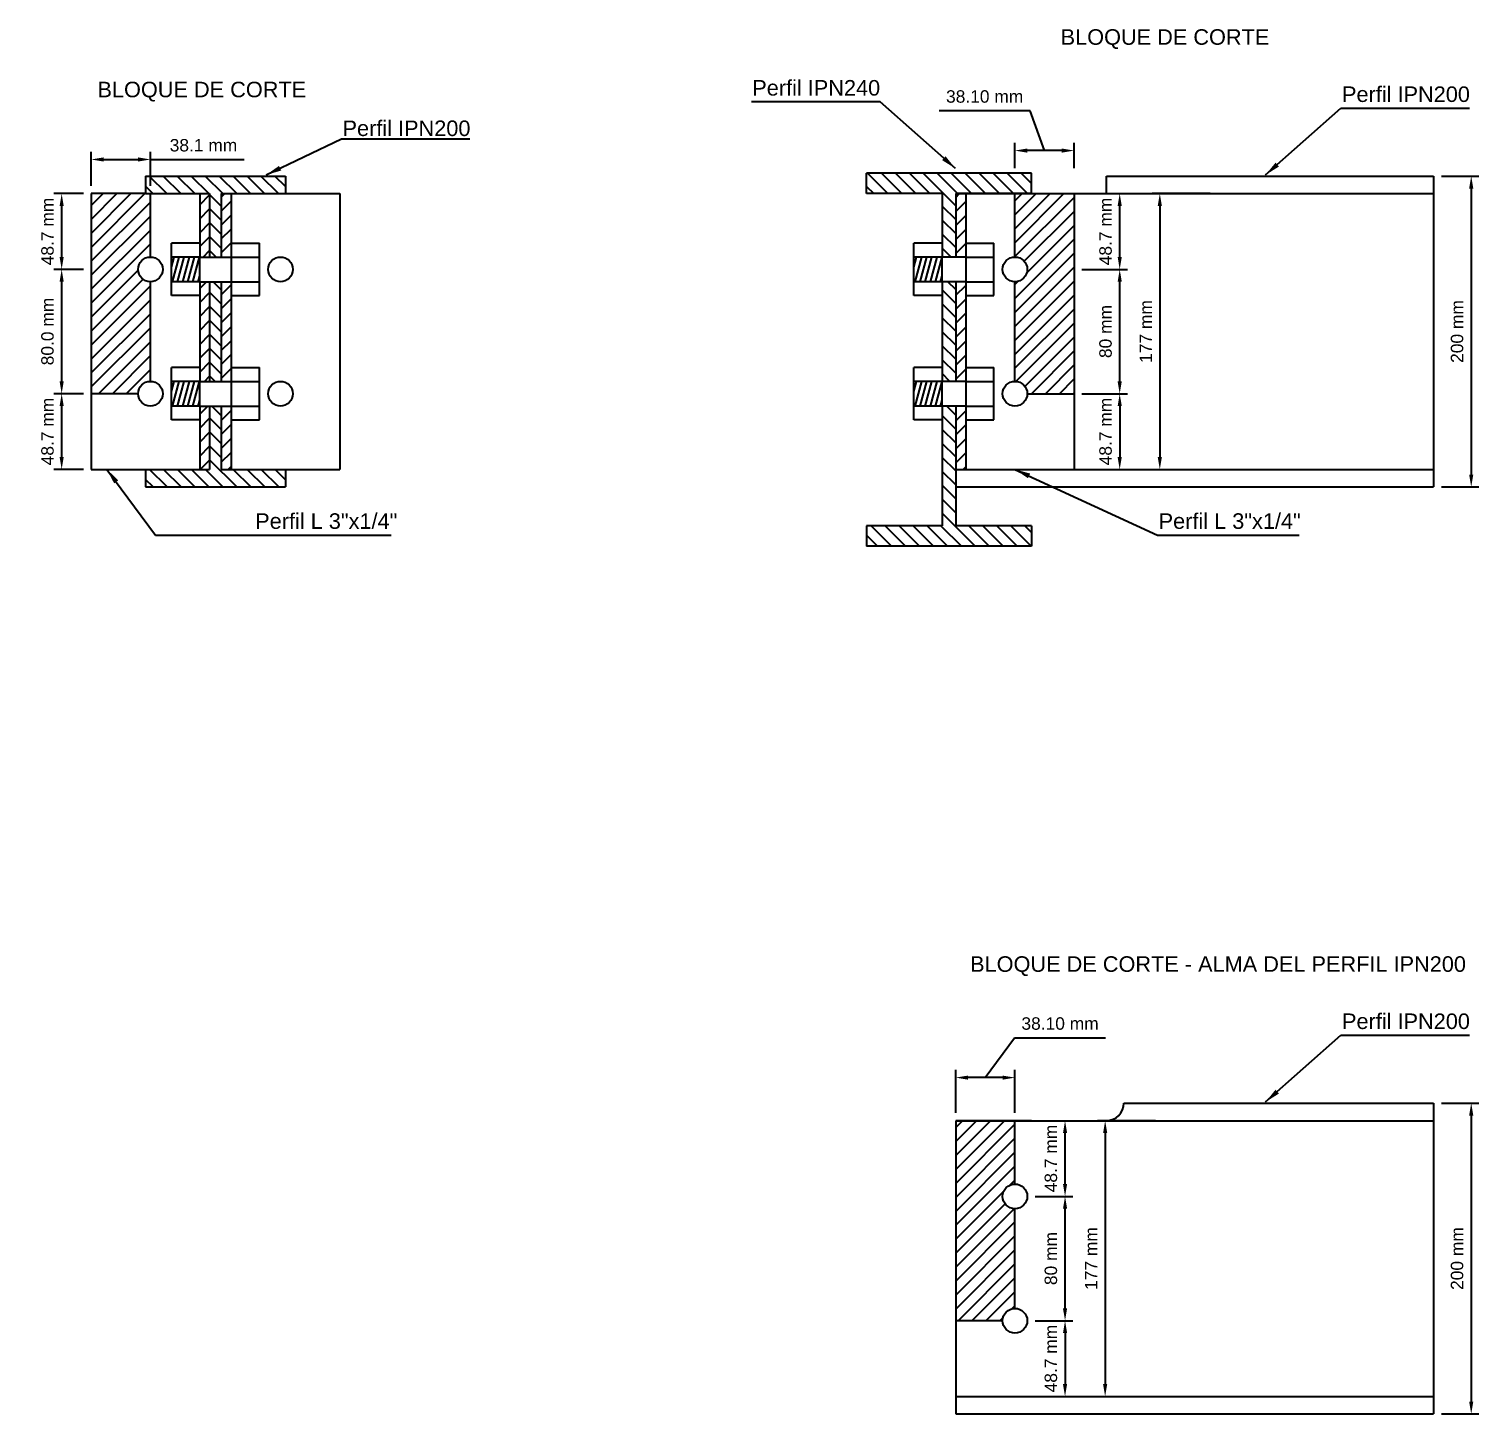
# Model space of a CAD drawing. Extents: x 274.46 to 279, y 47.62 to 49.07.
# Drawn here: x 278.063 to 278.995, y 47.96 to 48.851 of the extents above; entities that cross this region are included whole.
import ezdxf

# ---------------------------------------------------------------- set-up
doc = ezdxf.new("R2010")
doc.units = 0
doc.layers.get('0').update_dxf_attribs({"linetype": 'CONTINUOUS'})
doc.layers.get('Defpoints').update_dxf_attribs({"linetype": 'CONTINUOUS'})
doc.layers.add('Cotas', color=250, linetype='CONTINUOUS')
doc.styles.get("Standard").update_dxf_attribs({"font": 'arial.ttf', "height": 0.008})
doc.dimstyles.get("Standard").update_dxf_attribs({"dimtxt": 0.18, "dimasz": 0.008, "dimexe": 0.005, "dimexo": 0.005, "dimgap": 0.005, "dimtad": 0, "dimzin": 0, "dimdsep": 46, "dimtxsty": 'Standard', "dimcen": 0.008, "dimadec": 0, "dimazin": 0, "dimtfac": 1, "dimtofl": 0, "dimtmove": 0, "dimatfit": 3, "dimfxl": 0, "dimtolj": 1, "dimtzin": 0, "dimarcsym": 0})
pattern_1 = [(45, (0.653056, 0), (-0.00449012806, 0.00449012806), [])]
pattern_2 = [(135, (0.653056, 0), (-0.00449012806, -0.00449012806), [])]
pattern_3 = [(135, (1.880225, 0), (-0.00449012806, -0.00449012806), [])]
pattern_4 = [(45, (1.880225, 0), (-0.00449012806, 0.00449012806), [])]

# ---------------------------------------------------------------- blocks, each defined once
blk = doc.blocks.new('*D43')
at = {"layer": 'Cotas', "color": 0, "lineweight": -2}
for p, q in [((278.0976, 48.61679), (278.0786, 48.61679)), ((278.0836, 48.57609), (278.0836, 48.60879)), ((278.0976, 48.56809), (278.0786, 48.56809))]:
    blk.add_line(p, q, dxfattribs=at)
at = {"layer": 'Cotas', "color": 0}
for points in [[(278.08226, 48.60879), (278.08493, 48.60879), (278.0836, 48.61679)], [(278.08226, 48.57609), (278.08493, 48.57609), (278.0836, 48.56809)]]:
    blk.add_solid(points, dxfattribs=at)
at = {"layer": 'Defpoints', "color": 0}
for p in [(278.0836, 48.61679), (278.1026, 48.61679), (278.1026, 48.56809)]:
    blk.add_point(p, dxfattribs=at)
at = {"layer": 'Cotas', "color": 0, "insert": (278.07451, 48.59244), "char_height": 0.008, "attachment_point": 5, "rotation": 90}
blk.add_mtext('\\A1;48.7 mm', dxfattribs=at)
blk = doc.blocks.new('*D44')
at = {"layer": 'Cotas', "color": 0, "lineweight": -2}
for p, q in [((278.0976, 48.69679), (278.0786, 48.69679)), ((278.0836, 48.62479), (278.0836, 48.68879)), ((278.0976, 48.61679), (278.0786, 48.61679))]:
    blk.add_line(p, q, dxfattribs=at)
at = {"layer": 'Cotas', "color": 0}
for points in [[(278.08226, 48.68879), (278.08493, 48.68879), (278.0836, 48.69679)], [(278.08226, 48.62479), (278.08493, 48.62479), (278.0836, 48.61679)]]:
    blk.add_solid(points, dxfattribs=at)
at = {"layer": 'Defpoints', "color": 0}
for p in [(278.0836, 48.69679), (278.1026, 48.69679), (278.1026, 48.61679)]:
    blk.add_point(p, dxfattribs=at)
at = {"layer": 'Cotas', "color": 0, "insert": (278.07451, 48.65679), "char_height": 0.008, "attachment_point": 5, "rotation": 90}
blk.add_mtext('\\A1;80.0 mm', dxfattribs=at)
blk = doc.blocks.new('*D45')
at = {"layer": 'Cotas', "color": 0, "lineweight": -2}
for p, q in [((278.0976, 48.74549), (278.0786, 48.74549)), ((278.0836, 48.70479), (278.0836, 48.73749)), ((278.0976, 48.69679), (278.0786, 48.69679))]:
    blk.add_line(p, q, dxfattribs=at)
at = {"layer": 'Cotas', "color": 0}
for points in [[(278.08226, 48.73749), (278.08493, 48.73749), (278.0836, 48.74549)], [(278.08226, 48.70479), (278.08493, 48.70479), (278.0836, 48.69679)]]:
    blk.add_solid(points, dxfattribs=at)
at = {"layer": 'Defpoints', "color": 0}
for p in [(278.0836, 48.74549), (278.1026, 48.74549), (278.1026, 48.69679)]:
    blk.add_point(p, dxfattribs=at)
at = {"layer": 'Cotas', "color": 0, "insert": (278.07451, 48.72114), "char_height": 0.008, "attachment_point": 5, "rotation": 90}
blk.add_mtext('\\A1;48.7 mm', dxfattribs=at)
blk = doc.blocks.new('*D46')
at = {"layer": 'Cotas', "color": 0, "lineweight": -2}
for p, q in [((278.1026, 48.75049), (278.1026, 48.77248)), ((278.1106, 48.76748), (278.1327, 48.76748)), ((278.1407, 48.75049), (278.1407, 48.77248)), ((278.1407, 48.76748), (278.20099, 48.76748))]:
    blk.add_line(p, q, dxfattribs=at)
at = {"layer": 'Cotas', "color": 0}
for points in [[(278.1106, 48.76881), (278.1106, 48.76614), (278.1026, 48.76748)], [(278.1327, 48.76881), (278.1327, 48.76614), (278.1407, 48.76748)]]:
    blk.add_solid(points, dxfattribs=at)
at = {"layer": 'Defpoints', "color": 0}
for p in [(278.1407, 48.76748), (278.1026, 48.74549), (278.1407, 48.74549)]:
    blk.add_point(p, dxfattribs=at)
at = {"layer": 'Cotas', "color": 0, "insert": (278.17484, 48.77657), "char_height": 0.008, "attachment_point": 5}
blk.add_mtext('\\A1;38.1 mm', dxfattribs=at)
blk = doc.blocks.new('*D47')
at = {"layer": 'Cotas', "color": 0, "lineweight": -2}
for p, q in [((278.70669, 48.79886), (278.64819, 48.79886)), ((278.71597, 48.77319), (278.70669, 48.79886)), ((278.69692, 48.76179), (278.69692, 48.77819)), ((278.72702, 48.77319), (278.70492, 48.77319)), ((278.73502, 48.76179), (278.73502, 48.77819))]:
    blk.add_line(p, q, dxfattribs=at)
at = {"layer": 'Cotas', "color": 0}
for points in [[(278.70492, 48.77452), (278.70492, 48.77185), (278.69692, 48.77319)], [(278.72702, 48.77452), (278.72702, 48.77185), (278.73502, 48.77319)]]:
    blk.add_solid(points, dxfattribs=at)
at = {"layer": 'Defpoints', "color": 0}
for p in [(278.69692, 48.77319), (278.69692, 48.75679), (278.73502, 48.75679)]:
    blk.add_point(p, dxfattribs=at)
at = {"layer": 'Cotas', "color": 0, "insert": (278.67744, 48.80795), "char_height": 0.008, "attachment_point": 5}
blk.add_mtext('\\A1;38.10 mm', dxfattribs=at)
blk = doc.blocks.new('*D55')
at = {"layer": 'Cotas', "color": 0, "lineweight": -2}
for p, q in [((278.74002, 48.61679), (278.76932, 48.61679)), ((278.76432, 48.60879), (278.76432, 48.57609)), ((278.74002, 48.56809), (278.76932, 48.56809))]:
    blk.add_line(p, q, dxfattribs=at)
at = {"layer": 'Cotas', "color": 0}
for points in [[(278.76299, 48.60879), (278.76566, 48.60879), (278.76432, 48.61679)], [(278.76299, 48.57609), (278.76566, 48.57609), (278.76432, 48.56809)]]:
    blk.add_solid(points, dxfattribs=at)
at = {"layer": 'Defpoints', "color": 0}
for p in [(278.73502, 48.61679), (278.73502, 48.56809), (278.76432, 48.56809)]:
    blk.add_point(p, dxfattribs=at)
at = {"layer": 'Cotas', "color": 0, "insert": (278.75524, 48.59244), "char_height": 0.008, "attachment_point": 5, "rotation": 90}
blk.add_mtext('\\A1;48.7 mm', dxfattribs=at)
blk = doc.blocks.new('*D54')
at = {"layer": 'Cotas', "color": 0, "lineweight": -2}
for p, q in [((278.74002, 48.74549), (278.76932, 48.74549)), ((278.76432, 48.70479), (278.76432, 48.73749)), ((278.74002, 48.69679), (278.76932, 48.69679))]:
    blk.add_line(p, q, dxfattribs=at)
at = {"layer": 'Cotas', "color": 0}
for points in [[(278.76299, 48.73749), (278.76566, 48.73749), (278.76432, 48.74549)], [(278.76299, 48.70479), (278.76566, 48.70479), (278.76432, 48.69679)]]:
    blk.add_solid(points, dxfattribs=at)
at = {"layer": 'Defpoints', "color": 0}
for p in [(278.73502, 48.74549), (278.76432, 48.74549), (278.73502, 48.69679)]:
    blk.add_point(p, dxfattribs=at)
at = {"layer": 'Cotas', "color": 0, "insert": (278.75524, 48.72114), "char_height": 0.008, "attachment_point": 5, "rotation": 90}
blk.add_mtext('\\A1;48.7 mm', dxfattribs=at)
blk = doc.blocks.new('*D53')
at = {"layer": 'Cotas', "color": 0, "lineweight": -2}
for p, q in [((278.74002, 48.69679), (278.76932, 48.69679)), ((278.76432, 48.62479), (278.76432, 48.68879)), ((278.74002, 48.61679), (278.76932, 48.61679))]:
    blk.add_line(p, q, dxfattribs=at)
at = {"layer": 'Cotas', "color": 0}
for points in [[(278.76299, 48.68879), (278.76566, 48.68879), (278.76432, 48.69679)], [(278.76299, 48.62479), (278.76566, 48.62479), (278.76432, 48.61679)]]:
    blk.add_solid(points, dxfattribs=at)
at = {"layer": 'Defpoints', "color": 0}
for p in [(278.73502, 48.69679), (278.76432, 48.69679), (278.73502, 48.61679)]:
    blk.add_point(p, dxfattribs=at)
at = {"layer": 'Cotas', "color": 0, "insert": (278.75524, 48.65679), "char_height": 0.008, "attachment_point": 5, "rotation": 90}
blk.add_mtext('\\A1;80 mm', dxfattribs=at)
blk = doc.blocks.new('*D52')
at = {"layer": 'Cotas', "color": 0, "lineweight": -2}
for p, q in [((278.97132, 48.75679), (278.99549, 48.75679)), ((278.99049, 48.74879), (278.99049, 48.56479)), ((278.97132, 48.55679), (278.99549, 48.55679))]:
    blk.add_line(p, q, dxfattribs=at)
at = {"layer": 'Cotas', "color": 0}
for points in [[(278.98916, 48.74879), (278.99183, 48.74879), (278.99049, 48.75679)], [(278.98916, 48.56479), (278.99183, 48.56479), (278.99049, 48.55679)]]:
    blk.add_solid(points, dxfattribs=at)
at = {"layer": 'Defpoints', "color": 0}
for p in [(278.96632, 48.75679), (278.96632, 48.55679), (278.99049, 48.55679)]:
    blk.add_point(p, dxfattribs=at)
at = {"layer": 'Cotas', "color": 0, "insert": (278.98141, 48.65679), "char_height": 0.008, "attachment_point": 5, "rotation": 90}
blk.add_mtext('\\A1;200 mm', dxfattribs=at)
blk = doc.blocks.new('*D51')
at = {"layer": 'Cotas', "color": 0, "lineweight": -2}
for p, q in [((278.82256, 48.74549), (278.78513, 48.74549)), ((278.79013, 48.73749), (278.79013, 48.57609))]:
    blk.add_line(p, q, dxfattribs=at)
at = {"layer": 'Cotas', "color": 0}
for points in [[(278.78879, 48.73749), (278.79146, 48.73749), (278.79013, 48.74549)], [(278.78879, 48.57609), (278.79146, 48.57609), (278.79013, 48.56809)]]:
    blk.add_solid(points, dxfattribs=at)
at = {"layer": 'Defpoints', "color": 0}
for p in [(278.82756, 48.74549), (278.79013, 48.56809), (278.79013, 48.56809)]:
    blk.add_point(p, dxfattribs=at)
at = {"layer": 'Cotas', "color": 0, "insert": (278.78111, 48.65679), "char_height": 0.008, "attachment_point": 5, "rotation": 90}
blk.add_mtext('\\A1;177 mm', dxfattribs=at)
blk = doc.blocks.new('*D61')
at = {"layer": 'Cotas', "color": 0, "lineweight": -2}
for p, q in [((278.78739, 48.14908), (278.74996, 48.14908)), ((278.75496, 48.14108), (278.75496, 47.97968))]:
    blk.add_line(p, q, dxfattribs=at)
at = {"layer": 'Cotas', "color": 0}
for points in [[(278.75363, 48.14108), (278.7563, 48.14108), (278.75496, 48.14908)], [(278.75363, 47.97968), (278.7563, 47.97968), (278.75496, 47.97168)]]:
    blk.add_solid(points, dxfattribs=at)
at = {"layer": 'Defpoints', "color": 0}
for p in [(278.79239, 48.14908), (278.75496, 47.97168), (278.75496, 47.97168)]:
    blk.add_point(p, dxfattribs=at)
at = {"layer": 'Cotas', "color": 0, "insert": (278.74594, 48.06038), "char_height": 0.008, "attachment_point": 5, "rotation": 90}
blk.add_mtext('\\A1;177 mm', dxfattribs=at)
blk = doc.blocks.new('*D60')
at = {"layer": 'Cotas', "color": 0, "lineweight": -2}
for p, q in [((278.97132, 48.16038), (278.99549, 48.16038)), ((278.99049, 48.15238), (278.99049, 47.96838)), ((278.97132, 47.96038), (278.99549, 47.96038))]:
    blk.add_line(p, q, dxfattribs=at)
at = {"layer": 'Cotas', "color": 0}
for points in [[(278.98916, 48.15238), (278.99183, 48.15238), (278.99049, 48.16038)], [(278.98916, 47.96838), (278.99183, 47.96838), (278.99049, 47.96038)]]:
    blk.add_solid(points, dxfattribs=at)
at = {"layer": 'Defpoints', "color": 0}
for p in [(278.96632, 48.16038), (278.96632, 47.96038), (278.99049, 47.96038)]:
    blk.add_point(p, dxfattribs=at)
at = {"layer": 'Cotas', "color": 0, "insert": (278.98141, 48.06038), "char_height": 0.008, "attachment_point": 5, "rotation": 90}
blk.add_mtext('\\A1;200 mm', dxfattribs=at)
blk = doc.blocks.new('*D59')
at = {"layer": 'Cotas', "color": 0, "lineweight": -2}
for p, q in [((278.70986, 48.10038), (278.73416, 48.10038)), ((278.72916, 48.02838), (278.72916, 48.09238)), ((278.70986, 48.02038), (278.73416, 48.02038))]:
    blk.add_line(p, q, dxfattribs=at)
at = {"layer": 'Cotas', "color": 0}
for points in [[(278.72782, 48.09238), (278.73049, 48.09238), (278.72916, 48.10038)], [(278.72782, 48.02838), (278.73049, 48.02838), (278.72916, 48.02038)]]:
    blk.add_solid(points, dxfattribs=at)
at = {"layer": 'Defpoints', "color": 0}
for p in [(278.70486, 48.10038), (278.72916, 48.10038), (278.70486, 48.02038)]:
    blk.add_point(p, dxfattribs=at)
at = {"layer": 'Cotas', "color": 0, "insert": (278.72007, 48.06038), "char_height": 0.008, "attachment_point": 5, "rotation": 90}
blk.add_mtext('\\A1;80 mm', dxfattribs=at)
blk = doc.blocks.new('*D58')
at = {"layer": 'Cotas', "color": 0, "lineweight": -2}
for p, q in [((278.70486, 48.14908), (278.73416, 48.14908)), ((278.72916, 48.10838), (278.72916, 48.14108)), ((278.70986, 48.10038), (278.73416, 48.10038))]:
    blk.add_line(p, q, dxfattribs=at)
at = {"layer": 'Cotas', "color": 0}
for points in [[(278.72782, 48.14108), (278.73049, 48.14108), (278.72916, 48.14908)], [(278.72782, 48.10838), (278.73049, 48.10838), (278.72916, 48.10038)]]:
    blk.add_solid(points, dxfattribs=at)
at = {"layer": 'Defpoints', "color": 0}
for p in [(278.69986, 48.14908), (278.72916, 48.14908), (278.70486, 48.10038)]:
    blk.add_point(p, dxfattribs=at)
at = {"layer": 'Cotas', "color": 0, "insert": (278.72007, 48.12473), "char_height": 0.008, "attachment_point": 5, "rotation": 90}
blk.add_mtext('\\A1;48.7 mm', dxfattribs=at)
blk = doc.blocks.new('*D57')
at = {"layer": 'Cotas', "color": 0, "lineweight": -2}
for p, q in [((278.70986, 48.02038), (278.73416, 48.02038)), ((278.72916, 48.01238), (278.72916, 47.97968)), ((278.70486, 47.97168), (278.73416, 47.97168))]:
    blk.add_line(p, q, dxfattribs=at)
at = {"layer": 'Cotas', "color": 0}
for points in [[(278.72782, 48.01238), (278.73049, 48.01238), (278.72916, 48.02038)], [(278.72782, 47.97968), (278.73049, 47.97968), (278.72916, 47.97168)]]:
    blk.add_solid(points, dxfattribs=at)
at = {"layer": 'Defpoints', "color": 0}
for p in [(278.70486, 48.02038), (278.69986, 47.97168), (278.72916, 47.97168)]:
    blk.add_point(p, dxfattribs=at)
at = {"layer": 'Cotas', "color": 0, "insert": (278.72007, 47.99603), "char_height": 0.008, "attachment_point": 5, "rotation": 90}
blk.add_mtext('\\A1;48.7 mm', dxfattribs=at)
blk = doc.blocks.new('*D56')
at = {"layer": 'Cotas', "color": 0, "lineweight": -2}
for p, q in [((278.67787, 48.17678), (278.69669, 48.20245)), ((278.69669, 48.20245), (278.7552, 48.20245)), ((278.65882, 48.15408), (278.65882, 48.18178)), ((278.68892, 48.17678), (278.66682, 48.17678)), ((278.69692, 48.15408), (278.69692, 48.18178))]:
    blk.add_line(p, q, dxfattribs=at)
at = {"layer": 'Cotas', "color": 0}
for points in [[(278.66682, 48.17811), (278.66682, 48.17544), (278.65882, 48.17678)], [(278.68892, 48.17811), (278.68892, 48.17544), (278.69692, 48.17678)]]:
    blk.add_solid(points, dxfattribs=at)
at = {"layer": 'Defpoints', "color": 0}
for p in [(278.65882, 48.17678), (278.65882, 48.14908), (278.69692, 48.14908)]:
    blk.add_point(p, dxfattribs=at)
at = {"layer": 'Cotas', "color": 0, "insert": (278.72595, 48.21154), "char_height": 0.008, "attachment_point": 5}
blk.add_mtext('\\A1;38.10 mm', dxfattribs=at)

msp = doc.modelspace()

# ---------------------------------------------------------------- hatches: boundary and pattern name
h = msp.add_hatch()
h.set_pattern_fill('LINE', color=256, scale=0.002, angle=135, style=0)
h.set_pattern_definition(pattern_2)
h.paths.add_polyline_path([(278.137551, 48.756788), (278.137551, 48.745488), (278.178801, 48.745488), (278.178801, 48.704723), (278.186301, 48.704723), (278.186301, 48.745488), (278.227551, 48.745488), (278.227551, 48.756788)])
h = msp.add_hatch()
h.set_pattern_fill('LINE', color=256, scale=0.002, angle=135, style=0)
h.set_pattern_definition(pattern_3)
h.paths.add_polyline_path([(278.601473, 48.758588), (278.601473, 48.745488), (278.650123, 48.745488), (278.650123, 48.704723), (278.658823, 48.704723), (278.658823, 48.745488), (278.707473, 48.745488), (278.707473, 48.758588)])
h = msp.add_hatch()
h.set_pattern_fill('LINE', color=256, scale=0.002, angle=45, style=0)
h.paths.add_polyline_path([(278.140701, 48.704723), (278.140701, 48.745488), (278.137551, 48.745488), (278.102601, 48.745488), (278.102601, 48.616788), (278.132766, 48.616788, -0.4142136), (278.140701, 48.624723), (278.140701, 48.688853, -0.4142136), (278.132766, 48.696788, -0.4142136)])
h = msp.add_hatch()
h.set_pattern_fill('LINE', color=256, scale=0.002, angle=45, style=0)
h.set_pattern_definition(pattern_1)
h.paths.add_polyline_path([(278.172401, 48.704723), (278.178801, 48.704723), (278.178801, 48.745488), (278.172401, 48.745488)])
h = msp.add_hatch()
h.set_pattern_fill('LINE', color=256, scale=0.002, angle=45, style=0)
h.set_pattern_definition(pattern_1)
h.paths.add_polyline_path([(278.192701, 48.745488), (278.186301, 48.745488), (278.186301, 48.704723), (278.192701, 48.704723)])
h = msp.add_hatch()
h.set_pattern_fill('LINE', color=256, scale=0.002, angle=45, style=0)
h.set_pattern_definition(pattern_4)
h.paths.add_polyline_path([(278.658823, 48.704723), (278.665223, 48.704723), (278.665223, 48.745488), (278.658823, 48.745488)])
h = msp.add_hatch()
h.set_pattern_fill('LINE', color=256, scale=0.002, angle=45, style=0)
h.set_pattern_definition([(45, (0.12435, 0), (-0.00449012806, 0.00449012806), [])])
h.paths.add_polyline_path([(278.704858, 48.696788, -0.4142136), (278.696923, 48.688853), (278.696923, 48.624723, -0.4142136), (278.704858, 48.616788), (278.735023, 48.616788), (278.735023, 48.745488), (278.696923, 48.745488), (278.696923, 48.704723, -0.4142136)])
h = msp.add_hatch()
h.set_pattern_fill('LINE', color=256, scale=0.001, angle=75, style=0)
h.set_pattern_definition([(75, (1.4025023, 0), (-0.0030668145, 0.000821750468), [])])
h.paths.add_polyline_path([(278.172401, 48.704723), (278.154185, 48.704723), (278.154185, 48.688853), (278.172401, 48.688853)])
h = msp.add_hatch()
h.set_pattern_fill('LINE', color=256, scale=0.001, angle=75, style=0)
h.set_pattern_definition([(75, (1.8802252, 0), (-0.0030668145, 0.000821750468), [])])
h.paths.add_polyline_path([(278.650123, 48.688853), (278.650123, 48.704723), (278.631908, 48.704723), (278.631908, 48.688853)])
h = msp.add_hatch()
h.set_pattern_fill('LINE', color=256, scale=0.002, angle=45, style=0)
h.set_pattern_definition(pattern_1)
h.paths.add_polyline_path([(278.172401, 48.624723), (278.178801, 48.624723), (278.178801, 48.688853), (278.172401, 48.688853)])
h = msp.add_hatch()
h.set_pattern_fill('LINE', color=256, scale=0.002, angle=135, style=0)
h.set_pattern_definition(pattern_2)
h.paths.add_polyline_path([(278.186301, 48.688853), (278.178801, 48.688853), (278.178801, 48.624723), (278.186301, 48.624723)])
h = msp.add_hatch()
h.set_pattern_fill('LINE', color=256, scale=0.002, angle=45, style=0)
h.set_pattern_definition(pattern_1)
h.paths.add_polyline_path([(278.192701, 48.688853), (278.186301, 48.688853), (278.186301, 48.624723), (278.192701, 48.624723)])
h = msp.add_hatch()
h.set_pattern_fill('LINE', color=256, scale=0.002, angle=135, style=0)
h.set_pattern_definition(pattern_3)
h.paths.add_polyline_path([(278.650123, 48.624723), (278.658823, 48.624723), (278.658823, 48.688853), (278.650123, 48.688853)])
h = msp.add_hatch()
h.set_pattern_fill('LINE', color=256, scale=0.002, angle=45, style=0)
h.set_pattern_definition(pattern_4)
h.paths.add_polyline_path([(278.665223, 48.688853), (278.658823, 48.688853), (278.658823, 48.624723), (278.665223, 48.624723)])
h = msp.add_hatch()
h.set_pattern_fill('LINE', color=256, scale=0.001, angle=75, style=0)
h.set_pattern_definition([(75, (1.4025023, -0.08), (-0.0030668145, 0.000821750468), [])])
h.paths.add_polyline_path([(278.172401, 48.624723), (278.154185, 48.624723), (278.154185, 48.608853), (278.172401, 48.608853)])
h = msp.add_hatch()
h.set_pattern_fill('LINE', color=256, scale=0.001, angle=75, style=0)
h.set_pattern_definition([(75, (1.8802252, -0.08), (-0.0030668145, 0.000821750468), [])])
h.paths.add_polyline_path([(278.650123, 48.608853), (278.650123, 48.624723), (278.631908, 48.624723), (278.631908, 48.608853)])
h = msp.add_hatch()
h.set_pattern_fill('LINE', color=256, scale=0.002, angle=135, style=0)
h.set_pattern_definition(pattern_2)
h.paths.add_polyline_path([(278.178801, 48.568088), (278.137551, 48.568088), (278.137551, 48.556788), (278.227551, 48.556788), (278.227551, 48.568088), (278.186301, 48.568088), (278.186301, 48.608853), (278.178801, 48.608853)])
h = msp.add_hatch()
h.set_pattern_fill('LINE', color=256, scale=0.002, angle=45, style=0)
h.set_pattern_definition(pattern_1)
h.paths.add_polyline_path([(278.172401, 48.568088), (278.178801, 48.568088), (278.178801, 48.608853), (278.172401, 48.608853)])
h = msp.add_hatch()
h.set_pattern_fill('LINE', color=256, scale=0.002, angle=45, style=0)
h.set_pattern_definition(pattern_1)
h.paths.add_polyline_path([(278.186301, 48.568088), (278.192701, 48.568088), (278.192701, 48.608853), (278.186301, 48.608853)])
h = msp.add_hatch()
h.set_pattern_fill('LINE', color=256, scale=0.002, angle=135, style=0)
h.set_pattern_definition(pattern_3)
h.paths.add_polyline_path([(278.658823, 48.608853), (278.650123, 48.608853), (278.650123, 48.531688), (278.601473, 48.531688), (278.601473, 48.518588), (278.707473, 48.518588), (278.707473, 48.531688), (278.658823, 48.531688)])
h = msp.add_hatch()
h.set_pattern_fill('LINE', color=256, scale=0.002, angle=45, style=0)
h.set_pattern_definition(pattern_4)
h.paths.add_polyline_path([(278.658823, 48.568088), (278.665223, 48.568088), (278.665223, 48.608853), (278.658823, 48.608853)])
h = msp.add_hatch()
h.set_pattern_fill('LINE', color=256, scale=0.002, angle=45, style=0)
h.paths.add_polyline_path([(278.688988, 48.100375, -0.4142136), (278.696923, 48.10831), (278.696923, 48.149075), (278.658823, 48.149075), (278.658823, 48.020375), (278.688988, 48.020375, -0.4142136), (278.696923, 48.02831), (278.696923, 48.09244, -0.4142136)])

# ---------------------------------------------------------------- linework, layer by layer
for p, q in [((278.137551, 48.756788), (278.227551, 48.756788)), ((278.137551, 48.756788), (278.137551, 48.745488)), ((278.227551, 48.756788), (278.227551, 48.745488)), ((278.707473, 48.758588), (278.601473, 48.758588)), ((278.601473, 48.745488), (278.601473, 48.758588)), ((278.707473, 48.745488), (278.707473, 48.758588)), ((278.755765, 48.745488), (278.755765, 48.756788)), ((278.755765, 48.756788), (278.966318, 48.756788)), ((278.966318, 48.756788), (278.966318, 48.556788)), ((278.102601, 48.745488), (278.102601, 48.568088)), ((278.137551, 48.745488), (278.102601, 48.745488)), ((278.137551, 48.745488), (278.178801, 48.745488)), ((278.140701, 48.704723), (278.140701, 48.745488)), ((278.172401, 48.745488), (278.172401, 48.704723)), ((278.178801, 48.745488), (278.178801, 48.704723)), ((278.186301, 48.745488), (278.227551, 48.745488)), ((278.186301, 48.745488), (278.186301, 48.704723)), ((278.192701, 48.745488), (278.192701, 48.704723)), ((278.227551, 48.745488), (278.262501, 48.745488)), ((278.262501, 48.745488), (278.262501, 48.568088)), ((278.650123, 48.745488), (278.601473, 48.745488)), ((278.650123, 48.745488), (278.650123, 48.704723)), ((278.707473, 48.745488), (278.658823, 48.745488)), ((278.658823, 48.745488), (278.658823, 48.704723)), ((278.658823, 48.745488), (278.658823, 48.704723)), ((278.658823, 48.745488), (278.966318, 48.745488)), ((278.665223, 48.745488), (278.665223, 48.704723)), ((278.696923, 48.704723), (278.696923, 48.745488)), ((278.735023, 48.745488), (278.735023, 48.568088)), ((278.154185, 48.67989), (278.154185, 48.713685)), ((278.172401, 48.713685), (278.154185, 48.713685)), ((278.192701, 48.713685), (278.210916, 48.713685)), ((278.210916, 48.67989), (278.210916, 48.713685)), ((278.650123, 48.713685), (278.631908, 48.713685)), ((278.631908, 48.67989), (278.631908, 48.713685)), ((278.665223, 48.713685), (278.683439, 48.713685)), ((278.683439, 48.67989), (278.683439, 48.713685)), ((278.172401, 48.704723), (278.154185, 48.704723)), ((278.172401, 48.688853), (278.172401, 48.704723)), ((278.172401, 48.704723), (278.192701, 48.704723)), ((278.192665, 48.704723), (278.192665, 48.688853)), ((278.192701, 48.704723), (278.210916, 48.704723)), ((278.210916, 48.688853), (278.210916, 48.704723)), ((278.650123, 48.704723), (278.631908, 48.704723)), ((278.650123, 48.688853), (278.650123, 48.704723)), ((278.665223, 48.704723), (278.650123, 48.704723)), ((278.665223, 48.704723), (278.665223, 48.688853)), ((278.665223, 48.704723), (278.683439, 48.704723)), ((278.683439, 48.688853), (278.683439, 48.704723)), ((278.140701, 48.624723), (278.140701, 48.688853)), ((278.172401, 48.688853), (278.154185, 48.688853)), ((278.172401, 48.688853), (278.172401, 48.624723)), ((278.172401, 48.688853), (278.192701, 48.688853)), ((278.178801, 48.688853), (278.178801, 48.624723)), ((278.186301, 48.688853), (278.186301, 48.624723)), ((278.192701, 48.688853), (278.210916, 48.688853)), ((278.192701, 48.688853), (278.192701, 48.624723)), ((278.650123, 48.688853), (278.631908, 48.688853)), ((278.650123, 48.688853), (278.650123, 48.624723)), ((278.665223, 48.688853), (278.650123, 48.688853)), ((278.658823, 48.688853), (278.658823, 48.624723)), ((278.658823, 48.688853), (278.658823, 48.624723)), ((278.665223, 48.688853), (278.683439, 48.688853)), ((278.665223, 48.688853), (278.665223, 48.624723)), ((278.696923, 48.624723), (278.696923, 48.688853)), ((278.172401, 48.67989), (278.154185, 48.67989)), ((278.192701, 48.67989), (278.210916, 48.67989)), ((278.650123, 48.67989), (278.631908, 48.67989)), ((278.665223, 48.67989), (278.683439, 48.67989)), ((278.172401, 48.633685), (278.154185, 48.633685)), ((278.154185, 48.59989), (278.154185, 48.633685)), ((278.192701, 48.633685), (278.210916, 48.633685)), ((278.210916, 48.59989), (278.210916, 48.633685)), ((278.631908, 48.59989), (278.631908, 48.633685)), ((278.650123, 48.633685), (278.631908, 48.633685)), ((278.665223, 48.633685), (278.683439, 48.633685)), ((278.683439, 48.59989), (278.683439, 48.633685)), ((278.172401, 48.624723), (278.154185, 48.624723)), ((278.172401, 48.608853), (278.172401, 48.624723)), ((278.172401, 48.624723), (278.192701, 48.624723)), ((278.192701, 48.624723), (278.192701, 48.608853)), ((278.192701, 48.624723), (278.210916, 48.624723)), ((278.210916, 48.608853), (278.210916, 48.624723)), ((278.650123, 48.624723), (278.631908, 48.624723)), ((278.665223, 48.624723), (278.650123, 48.624723)), ((278.650123, 48.608853), (278.650123, 48.624723)), ((278.665223, 48.624723), (278.665223, 48.608853)), ((278.665223, 48.624723), (278.683439, 48.624723)), ((278.683439, 48.608853), (278.683439, 48.624723)), ((278.132766, 48.616788), (278.102601, 48.616788)), ((278.704858, 48.616788), (278.735023, 48.616788)), ((278.172401, 48.608853), (278.154185, 48.608853)), ((278.172401, 48.608853), (278.172401, 48.568088)), ((278.172401, 48.608853), (278.192701, 48.608853)), ((278.178801, 48.608853), (278.178801, 48.568088)), ((278.186301, 48.608853), (278.186301, 48.568088)), ((278.192701, 48.608853), (278.210916, 48.608853)), ((278.192701, 48.608853), (278.192701, 48.568088)), ((278.650123, 48.608853), (278.631908, 48.608853)), ((278.665223, 48.608853), (278.650123, 48.608853)), ((278.650123, 48.608853), (278.650123, 48.531688)), ((278.658823, 48.608853), (278.658823, 48.531688)), ((278.658823, 48.608853), (278.658823, 48.556788)), ((278.665223, 48.608853), (278.683439, 48.608853)), ((278.665223, 48.608853), (278.665223, 48.568088)), ((278.172401, 48.59989), (278.154185, 48.59989)), ((278.192701, 48.59989), (278.210916, 48.59989)), ((278.650123, 48.59989), (278.631908, 48.59989)), ((278.665223, 48.59989), (278.683439, 48.59989)), ((278.102601, 48.568088), (278.137551, 48.568088)), ((278.137551, 48.568088), (278.137551, 48.556788)), ((278.137551, 48.568088), (278.178801, 48.568088)), ((278.186301, 48.568088), (278.227551, 48.568088)), ((278.227551, 48.568088), (278.262501, 48.568088)), ((278.227551, 48.568088), (278.227551, 48.556788)), ((278.658823, 48.568088), (278.966318, 48.568088)), ((278.137551, 48.556788), (278.227551, 48.556788)), ((278.658823, 48.556788), (278.966318, 48.556788)), ((278.650123, 48.531688), (278.601473, 48.531688)), ((278.601473, 48.531688), (278.601473, 48.518588)), ((278.707473, 48.531688), (278.658823, 48.531688)), ((278.707473, 48.531688), (278.707473, 48.518588)), ((278.707473, 48.518588), (278.601473, 48.518588)), ((278.767065, 48.160375), (278.966318, 48.160375)), ((278.966318, 48.160375), (278.966318, 47.960375)), ((278.658823, 48.149075), (278.966318, 48.149075)), ((278.707473, 48.149075), (278.658823, 48.149075)), ((278.658823, 48.149075), (278.658823, 47.960375)), ((278.696923, 48.10831), (278.696923, 48.149075)), ((278.696923, 48.02831), (278.696923, 48.09244)), ((278.688988, 48.020375), (278.658823, 48.020375)), ((278.658823, 47.971675), (278.966318, 47.971675)), ((278.658823, 47.960375), (278.966318, 47.960375))]:
    msp.add_line(p, q)
for centre in [(278.140701, 48.696788), (278.224401, 48.696788), (278.696923, 48.696788), (278.140701, 48.616788), (278.224401, 48.616788), (278.696923, 48.616788), (278.696923, 48.100375), (278.696923, 48.020375)]:
    msp.add_circle(centre, 0.007935)
msp.add_arc((278.755765, 48.160375), 0.0113, 270, 0)

# ---------------------------------------------------------------- texts
for s, p in [('Perfil IPN240', (278.527923, 48.808575)), ('Perfil IPN200', (278.907363, 48.804464)), ('Perfil IPN200', (278.264307, 48.782546)), ('Perfil L 3"x1/4"', (278.208115, 48.529832)), ('Perfil L 3"x1/4"', (278.78937, 48.529832)), ('Perfil IPN200', (278.907363, 48.208051))]:
    msp.add_text(s, height=0.01).set_placement(p)
at = {"layer": 'Cotas'}
for s, p in [('BLOQUE DE CORTE', (278.726328, 48.841263)), ('BLOQUE DE CORTE', (278.106636, 48.807486)), ('BLOQUE DE CORTE - ALMA DEL PERFIL IPN200', (278.668074, 48.24485))]:
    msp.add_text(s, height=0.01, dxfattribs=at).set_placement(p)

# ---------------------------------------------------------------- dimensions: what is measured, and where the dimension line sits
for base, p1, p2, picture, middle in [((278.696923, 48.773188), (278.735023, 48.756788), (278.696923, 48.756788), '*D47', (278.701695, 48.798863)), ((278.658823, 48.176776), (278.696923, 48.149075), (278.658823, 48.149075), '*D56', (278.701695, 48.20245))]:
    dim = msp.add_linear_dim(base=base, p1=p1, p2=p2, dimstyle='Standard', override={"dimtad": 1, "dimlfac": 1000, "dimpost": ' mm', "dimtmove": 1}, dxfattribs=at)
    dim.commit()
    dim.dimension.update_dxf_attribs({"geometry": picture, "text_midpoint": middle, "dimtype": 160})
dim = msp.add_linear_dim(base=(278.140701, 48.767478), p1=(278.102601, 48.745488), p2=(278.140701, 48.745488), dimstyle='Standard', override={"dimtad": 1, "dimdec": 1, "dimlfac": 1000, "dimpost": ' mm'}, dxfattribs=at)
dim.commit()
dim.dimension.update_dxf_attribs({"geometry": '*D46', "text_midpoint": (278.174844, 48.776566)})
for base, p1, p2, override, picture, middle in [((278.990494, 48.556788), (278.966318, 48.756788), (278.966318, 48.556788), {"dimtad": 1, "dimdec": 0, "dimlfac": 1000, "dimpost": ' mm'}, '*D52', (278.981409, 48.656788)), ((278.790128, 48.568088), (278.827556, 48.745488), (278.790128, 48.568088), {"dimtad": 1, "dimdec": 0, "dimlfac": 1000, "dimpost": ' mm'}, '*D51', (278.781109, 48.656788)), ((278.083596, 48.696788), (278.102601, 48.616788), (278.102601, 48.696788), {"dimtad": 1, "dimdec": 1, "dimlfac": 1000, "dimpost": ' mm'}, '*D44', (278.074511, 48.656788)), ((278.764322, 48.696788), (278.735023, 48.616788), (278.735023, 48.696788), {"dimtad": 1, "dimdec": 0, "dimlfac": 1000, "dimpost": ' mm'}, '*D53', (278.755238, 48.656788)), ((278.990494, 47.960375), (278.966318, 48.160375), (278.966318, 47.960375), {"dimtad": 1, "dimdec": 0, "dimlfac": 1000, "dimpost": ' mm'}, '*D60', (278.981409, 48.060375)), ((278.754963, 47.971675), (278.792391, 48.149075), (278.754963, 47.971675), {"dimtad": 1, "dimdec": 0, "dimlfac": 1000, "dimpost": ' mm'}, '*D61', (278.745944, 48.060375)), ((278.729157, 48.100375), (278.704858, 48.020375), (278.704858, 48.100375), {"dimtad": 1, "dimdec": 0, "dimlfac": 1000, "dimpost": ' mm'}, '*D59', (278.720073, 48.060375))]:
    dim = msp.add_linear_dim(base=base, p1=p1, p2=p2, angle=90, dimstyle='Standard', override=override, dxfattribs=at)
    dim.commit()
    dim.dimension.update_dxf_attribs({"geometry": picture, "text_midpoint": middle})
for base, p1, p2, picture, middle in [((278.083596, 48.745488), (278.102601, 48.696788), (278.102601, 48.745488), '*D45', (278.083596, 48.721138)), ((278.764322, 48.745488), (278.735023, 48.696788), (278.735023, 48.745488), '*D54', (278.764322, 48.721138)), ((278.083596, 48.616788), (278.102601, 48.568088), (278.102601, 48.616788), '*D43', (278.083596, 48.592438)), ((278.764322, 48.568088), (278.735023, 48.616788), (278.735023, 48.568088), '*D55', (278.764322, 48.592438)), ((278.729157, 48.149075), (278.704858, 48.100375), (278.699858, 48.149075), '*D58', (278.729157, 48.124725)), ((278.729157, 47.971675), (278.704858, 48.020375), (278.699858, 47.971675), '*D57', (278.729157, 47.996025))]:
    dim = msp.add_linear_dim(base=base, p1=p1, p2=p2, angle=90, dimstyle='Standard', override={"dimtad": 1, "dimdec": 1, "dimlfac": 1000, "dimpost": ' mm'}, dxfattribs=at)
    dim.commit()
    dim.dimension.update_dxf_attribs({"geometry": picture, "text_midpoint": middle, "dimtype": 160})

# ---------------------------------------------------------------- leaders
for points in [[(278.658681, 48.761627), (278.610255, 48.804559), (278.527535, 48.804559)], [(278.858169, 48.757516), (278.906595, 48.800448), (278.989315, 48.800448)], [(278.215113, 48.757516), (278.263539, 48.780795), (278.346259, 48.780795)], [(278.112737, 48.568088), (278.144012, 48.525817), (278.29558, 48.525817)], [(278.696923, 48.568088), (278.788602, 48.525817), (278.879767, 48.525817)], [(278.858169, 48.161104), (278.906595, 48.204036), (278.989315, 48.204036)]]:
    msp.add_leader(points, dimstyle='Standard', override={"dimasz": 0.01, "dimgap": 0.005, "dimtad": 0})

doc.saveas('drawing.dxf')
